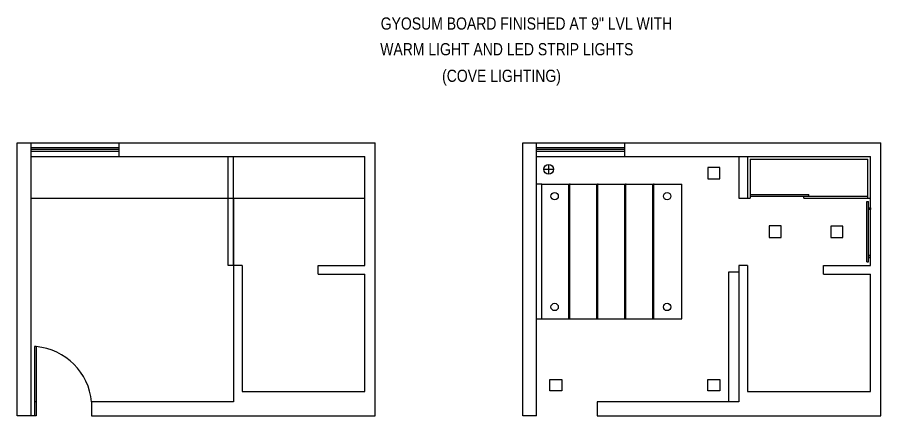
# Model space of a CAD drawing. Header units: millimetres. Extents: x 543 to 4140, y -1075 to 1161.
# Drawn here: x 1630.8 to 2130.1, y 526.1 to 756.7 of the extents above; entities that cross this region are included whole.
import ezdxf

# ---------------------------------------------------------------- set-up
doc = ezdxf.new("R2010")
doc.units = ezdxf.units.MM
doc.layers.add('TXT', color=7, linetype='Continuous', lineweight=25)
doc.styles.add('stylus BT', font='swissc.ttf')

msp = doc.modelspace()

# ---------------------------------------------------------------- linework, layer by layer
for p, q in [((1630.81, 684.07), (1837.81, 684.07)), ((1630.81, 526.07), (1630.81, 684.07)), ((1638.81, 526.07), (1638.81, 684.07)), ((1689.81, 676.07), (1689.81, 684.07)), ((1837.81, 526.07), (1837.81, 684.07)), ((1923.118, 684.07), (2130.118, 684.07)), ((1923.118, 526.07), (1923.118, 684.07)), ((1931.118, 526.07), (1931.118, 684.07)), ((1982.118, 676.07), (1982.118, 684.07)), ((2130.118, 526.07), (2130.118, 684.07)), ((1689.81, 681.07), (1638.81, 681.07)), ((1689.81, 680.07), (1638.81, 680.07)), ((1689.81, 679.07), (1638.81, 679.07)), ((1982.118, 681.07), (1931.118, 681.07)), ((1982.118, 680.07), (1931.118, 680.07)), ((1982.118, 679.07), (1931.118, 679.07)), ((1638.81, 676.07), (1831.81, 676.07)), ((1752.81, 613.07), (1752.81, 676.07)), ((1755.81, 613.07), (1755.81, 676.07)), ((1831.81, 613.07), (1831.81, 676.07)), ((1931.118, 676.07), (2124.118, 676.07)), ((2048.118, 676.07), (2048.118, 652.07)), ((2053.118, 676.07), (2053.118, 652.07)), ((2054.618, 674.57), (2122.618, 674.57)), ((2054.618, 674.57), (2054.618, 652.07)), ((2122.618, 652.07), (2122.618, 674.57)), ((2124.118, 613.07), (2124.118, 676.07)), ((1938.071, 671.507), (1938.071, 665.85)), ((1935.242, 668.679), (1940.899, 668.679)), ((1934.118, 660.07), (1931.118, 660.07)), ((1934.118, 582.07), (1934.118, 660.07)), ((1934.118, 660.07), (2015.118, 660.07)), ((1949.818, 582.07), (1949.818, 660.07)), ((1950.318, 582.07), (1950.318, 660.07)), ((1966.018, 582.07), (1966.018, 660.07)), ((1966.518, 582.07), (1966.518, 660.07)), ((1982.218, 582.07), (1982.218, 660.07)), ((1982.718, 582.07), (1982.718, 660.07)), ((1998.418, 582.07), (1998.418, 660.07)), ((1998.918, 582.07), (1998.918, 660.07)), ((2015.118, 582.07), (2015.118, 660.07)), ((1638.81, 652.07), (1831.81, 652.07)), ((2048.118, 652.07), (2053.118, 652.07)), ((2053.118, 652.07), (2054.618, 652.07)), ((2054.618, 654.07), (2088.618, 654.07)), ((2054.618, 653.07), (2122.618, 653.07)), ((2085.618, 652.07), (2085.618, 653.07)), ((2085.618, 652.07), (2122.618, 652.07)), ((2088.618, 653.07), (2088.618, 654.07)), ((2122.118, 615.07), (2122.118, 650.07)), ((2122.118, 650.07), (2123.118, 650.07)), ((2122.618, 652.07), (2124.118, 652.07)), ((2123.118, 615.07), (2123.118, 650.07)), ((2122.118, 615.07), (2123.118, 615.07)), ((1755.81, 613.07), (1752.81, 613.07)), ((1760.81, 613.07), (1755.81, 613.07)), ((1755.81, 613.07), (1755.81, 534.07)), ((1760.81, 613.07), (1760.81, 540.07)), ((1804.81, 613.07), (1831.81, 613.07)), ((1804.81, 608.07), (1804.81, 613.07)), ((2053.118, 613.07), (2048.118, 613.07)), ((2048.118, 613.07), (2048.118, 534.07)), ((2053.118, 613.07), (2053.118, 540.07)), ((2097.118, 613.07), (2124.118, 613.07)), ((2097.118, 608.07), (2097.118, 613.07)), ((1804.81, 608.07), (1831.81, 608.07)), ((1831.81, 540.07), (1831.81, 608.07)), ((2048.118, 609.07), (2042.118, 609.07)), ((2042.118, 609.07), (2042.118, 534.07)), ((2097.118, 608.07), (2124.118, 608.07)), ((2124.118, 540.07), (2124.118, 608.07)), ((1931.118, 582.07), (2015.118, 582.07)), ((1640.81, 566.07), (1640.81, 526.07)), ((1641.81, 566.07), (1640.81, 566.07)), ((1641.81, 566.07), (1641.81, 526.07)), ((1760.81, 540.07), (1831.81, 540.07)), ((2053.118, 540.07), (2124.118, 540.07)), ((1641.81, 534.07), (1640.81, 534.07)), ((1755.81, 534.07), (1673.81, 534.07)), ((1673.81, 534.07), (1673.81, 526.07)), ((2048.118, 534.07), (1966.118, 534.07)), ((1966.118, 534.07), (1966.118, 526.07)), ((1641.81, 526.07), (1630.81, 526.07)), ((1673.81, 526.07), (1837.81, 526.07)), ((1931.118, 526.07), (1923.118, 526.07)), ((1966.118, 526.07), (2130.118, 526.07))]:
    msp.add_line(p, q)
for points in [[(2037.01, 669.678), (2030.064, 669.678), (2030.064, 663.089), (2037.01, 663.089)], [(1755.81, 613.07), (1752.81, 613.07), (1752.81, 652.07), (1755.81, 652.07)], [(2124.118, 646.401), (2124.118, 645.394), (2123.118, 645.394), (2123.118, 646.401)], [(2072.609, 635.892), (2065.664, 635.892), (2065.664, 629.302), (2072.609, 629.302)], [(2108.28, 635.865), (2101.335, 635.865), (2101.335, 629.276), (2108.28, 629.276)], [(2124.118, 617.714), (2124.118, 618.721), (2123.118, 618.721), (2123.118, 617.714)], [(1945.784, 540.462), (1938.839, 540.462), (1938.839, 547.052), (1945.784, 547.052)], [(2037.01, 540.462), (2030.064, 540.462), (2030.064, 547.052), (2037.01, 547.052)]]:
    msp.add_lwpolyline(points, close=True)
for centre, radius in [((1938.071, 668.679), 2.829), ((1941.551, 653.123), 2.131), ((2006.571, 653.123), 2.131), ((1941.551, 589.018), 2.131), ((2006.571, 589.018), 2.131)]:
    msp.add_circle(centre, radius)
msp.add_arc((1638.506, 530.767), 35.457, 5.34523, 84.65477)
for p in [(1950.318, 660.07), (1966.518, 660.07), (1982.718, 660.07), (1998.918, 660.07)]:
    msp.add_point(p)

# ---------------------------------------------------------------- texts
at = {"layer": 'TXT', "style": 'stylus BT'}
for s, p in [('GYOSUM BOARD FINISHED AT 9" LVL WITH', (1840.983, 749.499)), ('WARM LIGHT AND LED STRIP LIGHTS ', (1840.702, 734.632)), ('(COVE LIGHTING)', (1876.472, 719.267))]:
    msp.add_text(s, height=7.05594, dxfattribs=at).set_placement(p)

doc.saveas('drawing.dxf')
